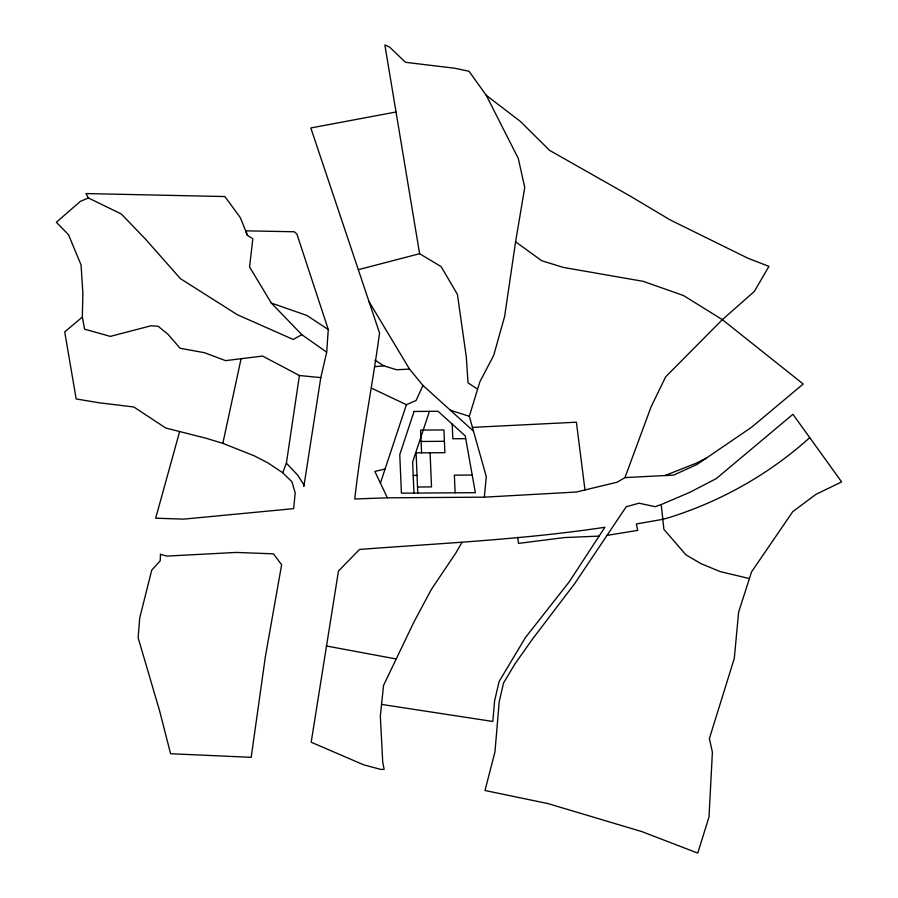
<?xml version="1.0" encoding="UTF-8"?>
<svg xmlns="http://www.w3.org/2000/svg" width="898" height="898" viewBox="0 0 898 898"><rect width="100%" height="100%" fill="white"/><g stroke="black" fill="none" stroke-linecap="round" stroke-linejoin="round"><path stroke-width="1.35" d="M82.358 317.084L82.863 292.905L81.056 264.966L68.54 234.737L56.361 222.277L80.416 201.343L88.419 197.987L121.297 213.993L145.33 238.935L180.375 278.627L237.386 314.749L293.231 339.455L301.818 334.673L326.681 352.196L320.799 377.609L303.861 486.435L303.445 484.112L297.911 475.401L286.395 463.121L299.404 375.532L262.586 356.057L225.533 360.637L204.576 352.734L180.105 348.267L168.005 334.281L158.07 326.221L150.853 325.817L110.308 336.402L84.569 329.162L82.358 317.084L64.723 331.89L76.173 398.959L98.982 402.753L133.869 406.996L165.726 428.009L206.012 438.235L222.839 443.343L254.403 455.881L268.087 462.975L282.724 472.775L291.929 481.755L295.195 492.912L293.657 508.65L183.675 519.134L155.668 518.202L179.634 431.545M326.681 352.196L328.275 329.532L296.957 234.176L294.308 231.763L245.637 230.842L247.478 235.433L252.832 238.745L249.565 266.942L271.319 303.041L301.818 334.673M396.029 111.992L310.82 127.965L379.562 333.079C371.996 388.419 360.962 443.343 354.744 498.985L387.375 497.818L484.348 497.166L486.289 476.67L469.317 416.257L479.902 381.74L493.743 355.271L504.62 316.478L515.587 241.809L524.746 187.435L518.269 158.385L486.256 95.3L469.025 71.279L454.691 68.226L405.492 62.31L389.71 47.212L384.86 44.9L419.613 253.719L441.109 266.594L457.43 294.421L466.286 356.843L468.038 382.874L477.444 389.081M381.549 704.402L492.822 721.464L494.574 701.035L499.097 681.537L525.431 637.546L569.287 581.758L604.859 527.272C523.657 539.552 441.367 543.234 359.537 549.441L338.467 571.027L311.179 742.242L363.578 764.782L380.595 769.373L384.131 769.429L382.716 762.009L380.325 716.076L383.547 685.41L413.899 622.09L431.5 589.2L455.757 553.123L461.999 542.347M222.839 443.343L241.079 358.717M380.404 483.113L406.401 404.695L416.088 400.486L422.958 385.444L409.522 369.1L369.011 301.593M429.446 411.351L412.642 462.043L413.956 493.092M484.348 497.166L576.336 492.025L617.094 482.226L624.963 477.613L651.084 406.828L665.665 376.823L722.351 319.654L754.342 291.435L768.957 266.358L748.315 258.422L670.357 220.021L629.835 195.887L549.554 150.348L520.38 121.421L486.256 95.3M282.724 472.775L286.395 463.121M809.704 437.573L808.02 439.178A398.05 381.257 26.5 0 1 733.284 490.903A398.802 381.987 26.5 0 1 669.785 517.371L662.825 519.336L636.345 523.961L637.76 530.37L607.026 535.376M706.356 458.092L695.883 463.334L664.958 475.547M661.22 504.553L689.44 492.497L716.278 478.589L792.934 414.304L841.639 481.912L815.934 494.36L792.732 511.669L751.581 571.824L738.639 612.088L734.283 658.425L709.375 738.605L712.395 752.198L709.016 816.899L697.768 853.1L641.947 831.638L548.016 803.598L484.999 790.498L494.955 751.884L499.232 701.619L503.554 682.963L514.947 663.959L532.211 639.477L574.552 583.801L626.198 506.775L639.073 503.183L655.113 506.708L661.22 504.553L663.903 529.371L685.982 554.885L700.9 563.607L720.297 571.633L749.426 578.559M358.313 269.681L419.613 253.719M385.074 469.025L374.881 471.45L387.375 497.818M375.005 366.653L383.794 365.823L396.512 369.751L409.522 369.1M624.963 477.613L673.623 475.098L696.971 464.491L751.648 427.201L803.205 384.007L722.351 319.654L683.501 295.543L643.338 281.366L563.192 267.391L541.719 260.723L515.587 241.809M472.438 427.381L576.393 422.206L584.98 489.949M599.089 536.117L564.415 537.565L518.528 543.391L517.641 537.318M465.725 438.662L452.828 438.752L452.199 424.103M421.095 441.468L444.42 441.311M413.215 475.435L417.042 475.401M472.213 475.031L454.366 475.154L455.118 492.811M417.536 487.008L431.534 486.907L430.086 452.783M299.404 375.532L320.799 377.609M326.221 645.943L395.883 658.919M469.317 416.257L450.369 410.24M271.319 303.041L306.802 315.423L328.275 329.532M371.491 388.149L406.401 404.695M374.982 360.21L383.794 365.823M422.958 385.444L473.504 431.163M88.419 197.987L85.927 193.564L224.893 196.55L240.383 217.731L247.478 235.433M421.577 452.839L420.612 430.086L443.938 429.929L444.903 452.682L416.088 452.873L417.783 493.058M160.473 554.324L160.192 560.835L151.74 570.129L139.729 617.936L138.146 637.793L159.485 710.408L170.586 753.725L251.193 757.328L265.404 656.427L281.624 564.752L273.452 553.841L236.241 552.427L166.86 556.098L160.473 554.324M414.068 411.452L399.767 454.601L401.406 493.17L475.356 492.676L465.231 435.878L438.044 411.284L414.068 411.452"/></g></svg>
